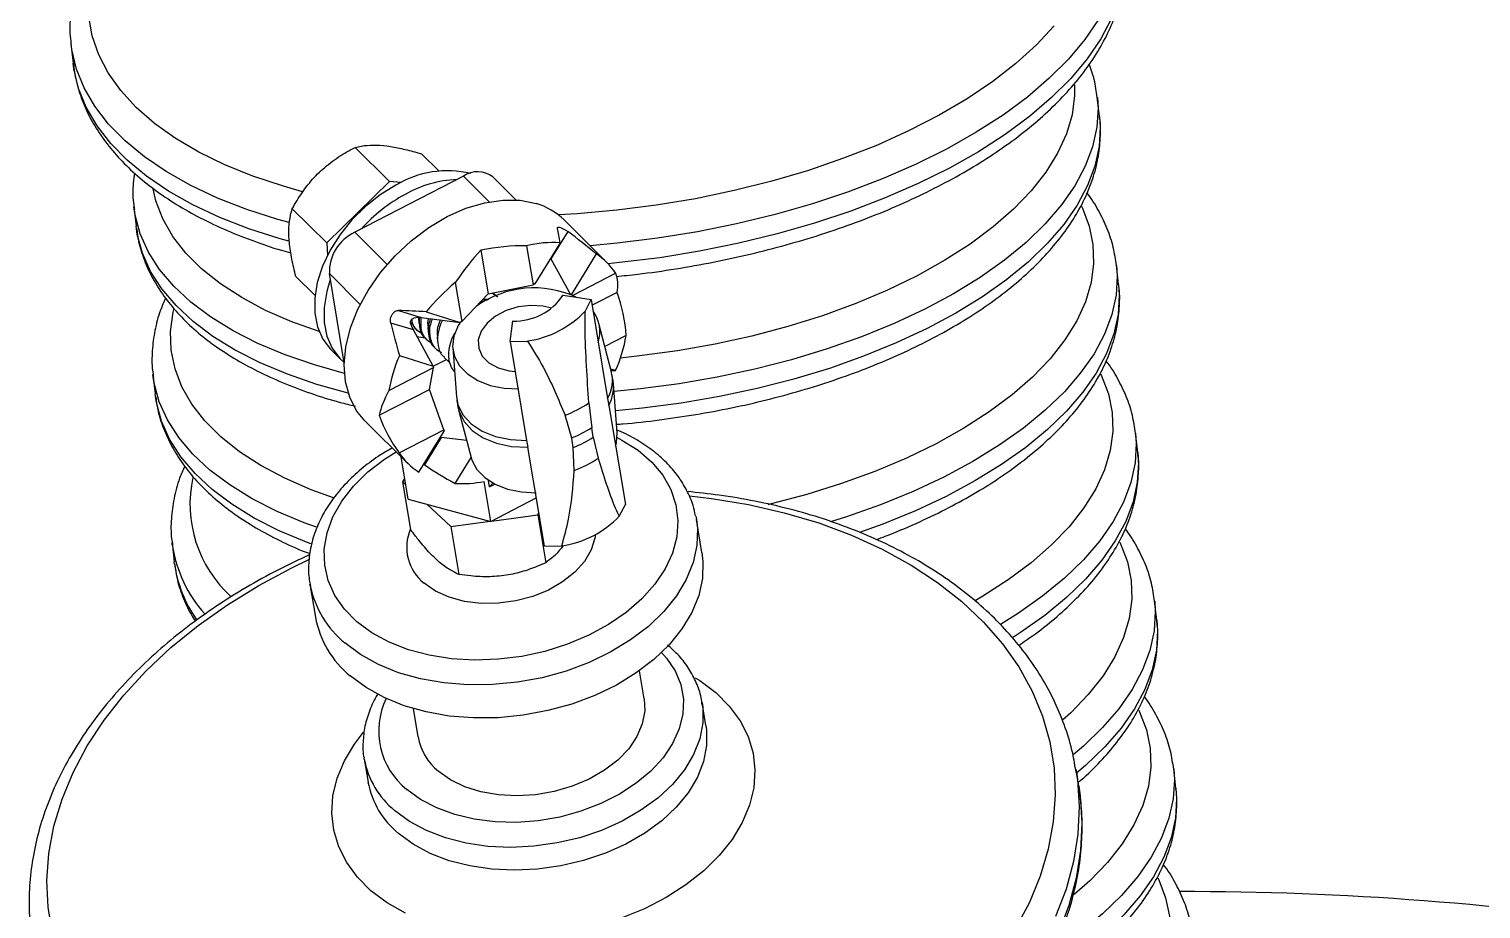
# Model space of a CAD drawing. Header units: millimetres. Extents: x 0 to 6631, y 0 to 4689.
# Drawn here: x 4432.7 to 4597, y 2298.3 to 2397.9 of the extents above; entities that cross this region are included whole.
import ezdxf

# ---------------------------------------------------------------- set-up
doc = ezdxf.new("R2010")
doc.units = ezdxf.units.MM
doc.header["$LTSCALE"] = 13
doc.layers.add('几何体', color=7, linetype='Continuous')

msp = doc.modelspace()

# ---------------------------------------------------------------- linework, layer by layer
at = {"layer": '几何体'}
for p, q in [((4437.46, 2396.18), (4437.71, 2393.99)), ((4553.85, 2387.96), (4553.6, 2390.15)), ((4473.5, 2380.6), (4469.61, 2384.47)), ((4479.07, 2381.8), (4477.11, 2383.74)), ((4481.88, 2381.22), (4469.58, 2374.86)), ((4484.8, 2378.32), (4481.88, 2381.22)), ((4487.81, 2378.52), (4485.19, 2381.12)), ((4473.5, 2380.6), (4466.4, 2373.66)), ((4474.78, 2380.48), (4473.5, 2380.6)), ((4444.58, 2377.75), (4444.83, 2375.56)), ((4444.61, 2377.48), (4444.58, 2377.75)), ((4466.4, 2373.66), (4462.51, 2377.53)), ((4498.13, 2371.42), (4493.26, 2376.26)), ((4444.86, 2375.29), (4444.83, 2375.56)), ((4469.58, 2374.86), (4473.24, 2371.22)), ((4493.68, 2374.94), (4491.77, 2371.85)), ((4466.4, 2373.66), (4466.48, 2372.23)), ((4483.84, 2372.84), (4484.67, 2367.89)), ((4489.02, 2373.34), (4489.76, 2368.93)), ((4492.8, 2373.68), (4489.94, 2369.02)), ((4496.89, 2372.41), (4494.05, 2367.8)), ((4491.77, 2371.85), (4493.98, 2367.83)), ((4556.01, 2368.96), (4555.76, 2371.16)), ((4465.08, 2367.71), (4462.91, 2369.86)), ((4468.39, 2360.1), (4466.7, 2370.19)), ((4470.2, 2366.71), (4466.7, 2370.19)), ((4480.95, 2369.17), (4481.69, 2364.76)), ((4499.11, 2370.22), (4494.26, 2367.71)), ((4481.69, 2364.76), (4484.67, 2367.89)), ((4484.67, 2367.89), (4489.76, 2368.93)), ((4485.76, 2367.54), (4485.07, 2367.98)), ((4485.61, 2367.7), (4485.14, 2367.99)), ((4485.64, 2367.72), (4485.64, 2367.73)), ((4487.65, 2368.31), (4487.62, 2368.5)), ((4489.94, 2369.02), (4489.76, 2368.93)), ((4493.15, 2367.75), (4496.32, 2367.25)), ((4499.26, 2368.06), (4496.43, 2366.6)), ((4474.52, 2366.02), (4477.08, 2365.22)), ((4477.67, 2365.86), (4481.51, 2364.67)), ((4484.74, 2367.24), (4484.05, 2367.24)), ((4495.63, 2365.92), (4496.32, 2367.25)), ((4496.32, 2367.25), (4498.19, 2356.05)), ((4476.21, 2363.81), (4473.65, 2364.6)), ((4475.89, 2364.64), (4476.22, 2364.42)), ((4477.08, 2365.22), (4481.51, 2364.67)), ((4481.69, 2364.76), (4481.51, 2364.67)), ((4487.15, 2362.52), (4487.48, 2364.83)), ((4498.6, 2359.18), (4497.2, 2364.56)), ((4478.46, 2359.72), (4476.21, 2363.81)), ((4476.55, 2363.85), (4476.71, 2363.7)), ((4476.61, 2363.08), (4477.57, 2362.94)), ((4477.61, 2362.81), (4477.76, 2362.66)), ((4487.15, 2362.52), (4489.13, 2362.56)), ((4500.29, 2363.18), (4497.88, 2361.94)), ((4466.9, 2361.57), (4467.96, 2360.52)), ((4474.62, 2360.91), (4478.46, 2359.72)), ((4478.66, 2361.76), (4478.81, 2361.61)), ((4480.66, 2361.79), (4481.08, 2356.25)), ((4487.15, 2362.52), (4489.02, 2351.31)), ((4473.43, 2356.95), (4478.49, 2359.57)), ((4478.02, 2357.09), (4478.49, 2359.57)), ((4478.46, 2359.73), (4479.94, 2360.49)), ((4478.46, 2359.72), (4478.49, 2359.57)), ((4479.71, 2360.71), (4480.27, 2360.16)), ((4499.1, 2359.22), (4498.55, 2359.39)), ((4446.74, 2358.76), (4446.99, 2356.57)), ((4446.77, 2358.49), (4446.74, 2358.76)), ((4498.81, 2358.07), (4498.68, 2358.83)), ((4499.27, 2352.16), (4498.85, 2357.71)), ((4447.02, 2356.3), (4446.99, 2356.57)), ((4472.35, 2354.16), (4478.02, 2357.09)), ((4479.67, 2352.53), (4478.02, 2357.09)), ((4498.19, 2356.05), (4498.32, 2355.28)), ((4481.12, 2355.89), (4481.25, 2355.13)), ((4481.33, 2354.77), (4482.73, 2349.39)), ((4496.06, 2355.56), (4496.39, 2352.76)), ((4498.32, 2355.28), (4500.2, 2344.08)), ((4470.71, 2353.55), (4475.58, 2348.71)), ((4494.12, 2351.59), (4493.37, 2354.17)), ((4496.57, 2351.69), (4496.39, 2352.76)), ((4474.61, 2349.92), (4479.67, 2352.53)), ((4476.83, 2347.72), (4479.69, 2352.38)), ((4479.35, 2351.66), (4477.45, 2348.56)), ((4482.24, 2351.3), (4479.35, 2351.66)), ((4479.67, 2352.53), (4479.69, 2352.38)), ((4489.02, 2351.31), (4489.15, 2350.55)), ((4494.3, 2350.51), (4494.12, 2351.59)), ((4496.57, 2351.69), (4497.11, 2349.31)), ((4558.17, 2349.97), (4557.92, 2352.16)), ((4475.61, 2344.68), (4474.81, 2349.48)), ((4480.92, 2346.46), (4482.73, 2349.4)), ((4491.03, 2339.35), (4489.15, 2350.55)), ((4494.42, 2347.92), (4494.3, 2350.51)), ((4477.45, 2348.56), (4477.37, 2348.6)), ((4475.22, 2347), (4474.99, 2346.65)), ((4474.99, 2346.65), (4475.34, 2346.33)), ((4474.99, 2346.65), (4475.89, 2341.23)), ((4484.98, 2342.16), (4484.22, 2346.69)), ((4484.82, 2346.07), (4484.69, 2346.8)), ((4485.21, 2346.48), (4484.82, 2346.07)), ((4484.82, 2346.07), (4485.41, 2346.37)), ((4475.61, 2344.68), (4484.98, 2342.16)), ((4484.98, 2342.16), (4490.11, 2344.82)), ((4477.72, 2344.11), (4480.45, 2341.58)), ((4485.05, 2342.2), (4490.29, 2342.91)), ((4490.29, 2342.91), (4490.4, 2343.08)), ((4490.29, 2342.91), (4491.2, 2337.49)), ((4499.51, 2342.75), (4500.2, 2344.08)), ((4480.45, 2341.58), (4484.9, 2342.18)), ((4480.45, 2341.58), (4481.36, 2336.16)), ((4508.17, 2342.76), (4508.24, 2342.38)), ((4508.86, 2338.64), (4508.24, 2342.38)), ((4448.9, 2339.77), (4449.14, 2337.57)), ((4448.93, 2339.5), (4448.9, 2339.77)), ((4491.03, 2339.35), (4493.01, 2339.39)), ((4449.18, 2337.31), (4449.14, 2337.57)), ((4464.51, 2335.06), (4465.13, 2331.32)), ((4464.53, 2334.91), (4464.51, 2335.06)), ((4560.33, 2330.98), (4560.08, 2333.17)), ((4502.31, 2322.07), (4501.78, 2325.26)), ((4509.31, 2319.07), (4508.88, 2321.66)), ((4508.88, 2321.66), (4508.92, 2321.41)), ((4476.2, 2320.98), (4476.73, 2317.78)), ((4470.65, 2315.26), (4470.63, 2315.38)), ((4470.65, 2315.26), (4471.08, 2312.67)), ((4551.49, 2312.26), (4551.18, 2314.12)), ((4551.18, 2314.12), (4551.23, 2313.82)), ((4562.49, 2311.99), (4562.24, 2314.18)), ((4551.49, 2312.26), (4551.54, 2311.96))]:
    msp.add_line(p, q, dxfattribs=at)
at = {"layer": '几何体', "flags": 128}
for points in [[(4556.4, 2409.7), (4556.49, 2408.1), (4556.32, 2405.82), (4555.8, 2403.53), (4554.94, 2401.23), (4553.74, 2398.94), (4552.2, 2396.68), (4550.34, 2394.45), (4548.16, 2392.28), (4545.69, 2390.16), (4542.93, 2388.12), (4539.89, 2386.17), (4536.61, 2384.32), (4533.09, 2382.57), (4529.37, 2380.95), (4525.45, 2379.45), (4521.36, 2378.09), (4517.13, 2376.88), (4512.78, 2375.82), (4508.34, 2374.92), (4503.83, 2374.18), (4499.28, 2373.62), (4496.21, 2373.33)], [(4556.65, 2407.51), (4556.74, 2405.91), (4556.57, 2403.63), (4556.05, 2401.34), (4555.19, 2399.04), (4553.99, 2396.75), (4552.45, 2394.49), (4550.59, 2392.26), (4548.41, 2390.09), (4545.94, 2387.97), (4543.18, 2385.93), (4540.14, 2383.98), (4536.86, 2382.12), (4533.34, 2380.38), (4529.61, 2378.76), (4525.7, 2377.26), (4521.61, 2375.9), (4517.38, 2374.69), (4513.03, 2373.63), (4508.59, 2372.73), (4504.08, 2371.99), (4499.53, 2371.43), (4498.25, 2371.3)], [(4463.68, 2379.45), (4461.5, 2380.06), (4458.06, 2381.2), (4454.87, 2382.49), (4451.93, 2383.93), (4449.27, 2385.49), (4446.9, 2387.18), (4444.84, 2388.98), (4443.09, 2390.89), (4441.68, 2392.88), (4440.61, 2394.95), (4439.88, 2397.09), (4439.5, 2399.28)], [(4548.73, 2398.23), (4546.72, 2396.06), (4544.39, 2393.95), (4541.78, 2391.92), (4538.88, 2389.97), (4535.72, 2388.11), (4532.32, 2386.36), (4528.71, 2384.73), (4524.89, 2383.23), (4520.9, 2381.86), (4516.76, 2380.64), (4512.5, 2379.57), (4508.14, 2378.66), (4503.7, 2377.92), (4499.23, 2377.35), (4494.74, 2376.95), (4492.62, 2376.82)], [(4462.16, 2375.96), (4460.88, 2376.32), (4457.35, 2377.45), (4454.06, 2378.74), (4451.02, 2380.16), (4448.25, 2381.73), (4445.77, 2383.41), (4443.58, 2385.21), (4441.71, 2387.11), (4440.17, 2389.11), (4438.95, 2391.19), (4438.08, 2393.33), (4437.55, 2395.54), (4437.47, 2396.14)], [(4462.13, 2373.84), (4461.13, 2374.13), (4457.6, 2375.26), (4454.31, 2376.55), (4451.27, 2377.97), (4448.5, 2379.53), (4446.02, 2381.22), (4443.83, 2383.02), (4441.96, 2384.92), (4440.41, 2386.92), (4439.2, 2389), (4438.33, 2391.14), (4437.8, 2393.35), (4437.71, 2393.99)], [(4551.03, 2391.55), (4551.02, 2390.32), (4550.74, 2388.16), (4550.1, 2385.99), (4549.11, 2383.82), (4547.77, 2381.67), (4546.1, 2379.55), (4544.11, 2377.48), (4541.81, 2375.47), (4539.21, 2373.53), (4536.34, 2371.69), (4533.21, 2369.94), (4529.85, 2368.31), (4526.27, 2366.8), (4522.51, 2365.43), (4518.58, 2364.2), (4514.52, 2363.12), (4510.35, 2362.2), (4506.11, 2361.45), (4501.81, 2360.87), (4499.65, 2360.64)], [(4553.61, 2390.11), (4553.68, 2388.94), (4553.56, 2386.75), (4553.07, 2384.54), (4552.24, 2382.33), (4551.07, 2380.12), (4549.55, 2377.95), (4547.71, 2375.81), (4545.55, 2373.72), (4543.1, 2371.7), (4540.35, 2369.76), (4537.34, 2367.91), (4534.08, 2366.17), (4530.6, 2364.54), (4526.91, 2363.03), (4523.04, 2361.67), (4519.01, 2360.44), (4514.86, 2359.37), (4510.6, 2358.46), (4506.27, 2357.71), (4501.89, 2357.14), (4498.92, 2356.85)], [(4553.85, 2387.96), (4553.93, 2386.75), (4553.81, 2384.56), (4553.32, 2382.35), (4552.49, 2380.14), (4551.31, 2377.93), (4549.8, 2375.75), (4547.96, 2373.62), (4545.8, 2371.53), (4543.35, 2369.51), (4540.6, 2367.57), (4537.59, 2365.72), (4534.33, 2363.97), (4530.85, 2362.35), (4527.16, 2360.84), (4523.29, 2359.47), (4519.26, 2358.25), (4515.11, 2357.18), (4510.85, 2356.27), (4506.52, 2355.52), (4502.14, 2354.95), (4499.08, 2354.65)], [(4465.55, 2363.64), (4462.47, 2364.73), (4459.49, 2366.03), (4456.79, 2367.47), (4454.37, 2369.03), (4452.25, 2370.72), (4450.45, 2372.51), (4448.98, 2374.4), (4447.86, 2376.37), (4447.08, 2378.41), (4446.75, 2379.79)], [(4474.21, 2380.19), (4472.45, 2379.09), (4470.78, 2377.77), (4469.25, 2376.26), (4467.91, 2374.6), (4466.8, 2372.84), (4465.93, 2371.02), (4465.34, 2369.19), (4465.05, 2367.41), (4465.05, 2365.72), (4465.36, 2364.17), (4465.96, 2362.79), (4466.83, 2361.64), (4466.9, 2361.57)], [(4468.42, 2358.9), (4465.03, 2359.85), (4461.7, 2360.99), (4458.62, 2362.28), (4455.81, 2363.72), (4453.27, 2365.28), (4451.03, 2366.96), (4449.1, 2368.76), (4447.49, 2370.65), (4446.22, 2372.63), (4445.3, 2374.68), (4444.72, 2376.8), (4444.61, 2377.48)], [(4471.08, 2368.28), (4472.49, 2370.31), (4474.13, 2372.2), (4475.96, 2373.91), (4477.94, 2375.4), (4480.02, 2376.64), (4482.15, 2377.58), (4484.28, 2378.21), (4486.35, 2378.51), (4488.31, 2378.48), (4490.12, 2378.12)], [(4551.81, 2377.8), (4551.91, 2377.6), (4552.69, 2375.56), (4553.11, 2373.47), (4553.18, 2371.33), (4552.9, 2369.17), (4552.26, 2367), (4551.27, 2364.83), (4549.93, 2362.68), (4548.26, 2360.56), (4546.27, 2358.48), (4543.97, 2356.47), (4541.37, 2354.54), (4538.5, 2352.69), (4535.37, 2350.95), (4532.01, 2349.32), (4528.43, 2347.81), (4524.67, 2346.43), (4520.74, 2345.2), (4516.68, 2344.13), (4516.32, 2344.04)], [(4468.84, 2356.67), (4468.82, 2356.67), (4465.28, 2357.66), (4461.95, 2358.8), (4458.87, 2360.09), (4456.05, 2361.53), (4453.52, 2363.09), (4451.28, 2364.77), (4449.35, 2366.57), (4447.74, 2368.46), (4446.47, 2370.44), (4445.55, 2372.49), (4444.97, 2374.6), (4444.86, 2375.29)], [(4555.77, 2371.12), (4555.84, 2369.95), (4555.72, 2367.76), (4555.23, 2365.55), (4554.4, 2363.34), (4553.23, 2361.13), (4551.71, 2358.95), (4549.87, 2356.81), (4547.71, 2354.73), (4545.26, 2352.71), (4542.51, 2350.77), (4539.5, 2348.92), (4536.24, 2347.17), (4532.76, 2345.54), (4529.07, 2344.04), (4525.2, 2342.67), (4523.39, 2342.1)], [(4466.81, 2369.52), (4466.4, 2368.15), (4466.1, 2366.36), (4466.11, 2364.67), (4466.41, 2363.12), (4467.01, 2361.75), (4467.88, 2360.59), (4468.39, 2360.13)], [(4470.71, 2353.55), (4469.79, 2354.67), (4469, 2356.2), (4468.53, 2357.95), (4468.39, 2359.87), (4468.58, 2361.92), (4469.1, 2364.04), (4469.94, 2366.18), (4471.08, 2368.28)], [(4556.01, 2368.96), (4556.09, 2367.76), (4555.96, 2365.57), (4555.48, 2363.36), (4554.65, 2361.14), (4553.47, 2358.94), (4551.96, 2356.76), (4550.12, 2354.62), (4547.96, 2352.54), (4545.51, 2350.52), (4542.76, 2348.58), (4539.75, 2346.73), (4536.49, 2344.98), (4533.01, 2343.35), (4529.32, 2341.85), (4526.7, 2340.9)], [(4467.18, 2344.82), (4464.63, 2345.74), (4461.65, 2347.04), (4458.95, 2348.47), (4456.53, 2350.04), (4454.41, 2351.73), (4452.61, 2353.52), (4451.14, 2355.41), (4450.02, 2357.38), (4449.24, 2359.42), (4448.81, 2361.51), (4448.74, 2363.65), (4449.02, 2365.81), (4449.1, 2366.14)], [(4491.84, 2366.26), (4490.88, 2366.49), (4489.5, 2366.58), (4488.08, 2366.42), (4486.72, 2366.01), (4485.51, 2365.39), (4484.54, 2364.59), (4483.87, 2363.68), (4483.55, 2362.71), (4483.6, 2361.75), (4484.01, 2360.86), (4484.76, 2360.11), (4485.8, 2359.54), (4487.06, 2359.2), (4487.72, 2359.12)], [(4481.45, 2364.58), (4481.28, 2364.3), (4480.79, 2363.13), (4480.65, 2361.95), (4480.87, 2360.81), (4481.43, 2359.76), (4482.32, 2358.84), (4483.49, 2358.09), (4484.89, 2357.54), (4486.47, 2357.22), (4488.15, 2357.14)], [(4480.88, 2359.1), (4480.53, 2359.56), (4480.21, 2360.45)], [(4465.24, 2341.5), (4463.86, 2342), (4460.78, 2343.29), (4457.96, 2344.72), (4455.43, 2346.29), (4453.19, 2347.97), (4451.26, 2349.77), (4449.65, 2351.66), (4448.38, 2353.64), (4447.46, 2355.69), (4446.88, 2357.8), (4446.77, 2358.49)], [(4553.97, 2358.81), (4554.07, 2358.61), (4554.85, 2356.57), (4555.27, 2354.48), (4555.34, 2352.34), (4555.06, 2350.18), (4554.42, 2348), (4553.43, 2345.83), (4552.09, 2343.68), (4550.42, 2341.56), (4548.43, 2339.49), (4546.13, 2337.48), (4543.53, 2335.55), (4540.66, 2333.7), (4539.78, 2333.19)], [(4464.61, 2339.62), (4464.11, 2339.81), (4461.03, 2341.1), (4458.21, 2342.53), (4455.68, 2344.1), (4453.44, 2345.78), (4451.51, 2347.58), (4449.9, 2349.47), (4448.63, 2351.45), (4447.71, 2353.5), (4447.13, 2355.61), (4447.02, 2356.3)], [(4481.08, 2356.25), (4481.25, 2355.37), (4481.81, 2354.21), (4482.74, 2353.2), (4483.98, 2352.37), (4485.49, 2351.76), (4487.2, 2351.41), (4489.02, 2351.31)], [(4481.25, 2355.13), (4481.38, 2354.6), (4481.94, 2353.44), (4482.87, 2352.43), (4484.11, 2351.6), (4485.62, 2351), (4487.33, 2350.64), (4489.15, 2350.55)], [(4499.28, 2351.63), (4499.8, 2351.36), (4501.63, 2350.2), (4503.18, 2348.86), (4504.43, 2347.37), (4505.35, 2345.75), (4505.92, 2344.03), (4506.15, 2342.24), (4506.01, 2340.41), (4505.53, 2338.58), (4504.69, 2336.78), (4503.53, 2335.04), (4502.05, 2333.39), (4500.29, 2331.86), (4498.28, 2330.48), (4496.05, 2329.28), (4493.64, 2328.26), (4491.1, 2327.46), (4488.47, 2326.89), (4485.8, 2326.56), (4483.13, 2326.46), (4480.52, 2326.62), (4478.01, 2327.01), (4475.64, 2327.64), (4473.46, 2328.49), (4471.51, 2329.55), (4469.81, 2330.81), (4469.81, 2330.81)], [(4499.09, 2350.65), (4499.2, 2351.05), (4499.27, 2352.16)], [(4557.93, 2352.13), (4558, 2350.96), (4557.88, 2348.77), (4557.39, 2346.56), (4556.56, 2344.34), (4555.38, 2342.14), (4553.87, 2339.96), (4552.03, 2337.82), (4549.87, 2335.74), (4547.42, 2333.72), (4544.67, 2331.78), (4542.63, 2330.49)], [(4469.81, 2330.81), (4468.41, 2332.22), (4467.33, 2333.78), (4466.58, 2335.46), (4466.18, 2337.22), (4466.13, 2339.03), (4466.44, 2340.86), (4467.1, 2342.68), (4468.11, 2344.46), (4469.43, 2346.16), (4471.05, 2347.75), (4472.94, 2349.21), (4474.25, 2350.04)], [(4482.73, 2349.39), (4482.83, 2349.08), (4483.39, 2348.03), (4484.28, 2347.11), (4485.45, 2346.36), (4486.85, 2345.81), (4488.43, 2345.49), (4490.12, 2345.4)], [(4558.17, 2349.97), (4558.25, 2348.77), (4558.12, 2346.58), (4557.64, 2344.37), (4556.81, 2342.15), (4555.63, 2339.95), (4554.12, 2337.77), (4552.28, 2335.63), (4550.12, 2333.54), (4547.67, 2331.52), (4544.92, 2329.58), (4544.01, 2329)], [(4507.45, 2345.06), (4509.95, 2344.76), (4514.13, 2344.06), (4518.18, 2343.13), (4522.07, 2341.98), (4525.77, 2340.6), (4529.26, 2339.01), (4532.52, 2337.22), (4535.53, 2335.25), (4538.27, 2333.09), (4540.72, 2330.77), (4542.87, 2328.3), (4544.7, 2325.69), (4546.21, 2322.96), (4547.39, 2320.14), (4548.22, 2317.22), (4548.7, 2314.24), (4548.83, 2311.22), (4548.61, 2308.16), (4548.04, 2305.09), (4547.13, 2302.03), (4545.87, 2298.99), (4544.28, 2296.01)], [(4508.24, 2342.38), (4508.36, 2341.35), (4508.29, 2339.43), (4507.87, 2337.5), (4507.09, 2335.58), (4505.98, 2333.72), (4504.54, 2331.95), (4502.8, 2330.28), (4500.79, 2328.75), (4498.55, 2327.39), (4496.11, 2326.21), (4493.5, 2325.23), (4490.78, 2324.48), (4487.99, 2323.97), (4485.17, 2323.69), (4482.37, 2323.66), (4479.64, 2323.88), (4477.01, 2324.34), (4474.54, 2325.04), (4472.27, 2325.96), (4470.23, 2327.09), (4468.45, 2328.42)], [(4496.8, 2340.67), (4496.74, 2340.28), (4496.32, 2338.93), (4495.56, 2337.62), (4494.47, 2336.41), (4493.1, 2335.32), (4491.5, 2334.39), (4489.71, 2333.67), (4487.79, 2333.16), (4485.83, 2332.9), (4483.87, 2332.88), (4481.99, 2333.11), (4480.24, 2333.58), (4478.7, 2334.28), (4477.42, 2335.17)], [(4556.13, 2339.82), (4556.23, 2339.62), (4557.01, 2337.58), (4557.43, 2335.48), (4557.5, 2333.35), (4557.22, 2331.19), (4556.58, 2329.01), (4555.58, 2326.84), (4554.25, 2324.69), (4552.58, 2322.57), (4550.59, 2320.5), (4549.67, 2319.66)], [(4508.86, 2338.64), (4508.98, 2337.61), (4508.92, 2335.69), (4508.5, 2333.76), (4507.72, 2331.85), (4506.6, 2329.99), (4505.16, 2328.21), (4503.43, 2326.54), (4501.42, 2325.01), (4499.18, 2323.65), (4496.73, 2322.47), (4494.13, 2321.5), (4491.41, 2320.75), (4488.62, 2320.23), (4485.8, 2319.95), (4483, 2319.92), (4480.26, 2320.14), (4477.64, 2320.6), (4475.17, 2321.3), (4472.89, 2322.22), (4470.85, 2323.36), (4469.07, 2324.68)], [(4445.31, 2279.67), (4442.86, 2281.99), (4440.71, 2284.46), (4438.87, 2287.07), (4437.36, 2289.8), (4436.19, 2292.63), (4435.36, 2295.54), (4434.88, 2298.52), (4434.74, 2301.55), (4434.96, 2304.6), (4435.53, 2307.67), (4436.45, 2310.73), (4437.71, 2313.77), (4439.3, 2316.76), (4441.21, 2319.68), (4443.44, 2322.52), (4445.97, 2325.27), (4448.77, 2327.89), (4451.85, 2330.39), (4455.17, 2332.73), (4458.71, 2334.92), (4462.46, 2336.92), (4464.36, 2337.84)], [(4560.09, 2333.14), (4560.16, 2331.97), (4560.04, 2329.77), (4559.55, 2327.56), (4558.72, 2325.35), (4557.54, 2323.15), (4556.03, 2320.97), (4554.19, 2318.83), (4552.03, 2316.74), (4550.85, 2315.74)], [(4560.33, 2330.98), (4560.41, 2329.77), (4560.28, 2327.58), (4559.8, 2325.37), (4558.97, 2323.16), (4557.79, 2320.96), (4556.28, 2318.78), (4554.44, 2316.64), (4552.28, 2314.55), (4551.25, 2313.67)], [(4504.3, 2327.33), (4504.86, 2326.69), (4505.83, 2325.25), (4506.46, 2323.69), (4506.76, 2322.06), (4506.7, 2320.38), (4506.29, 2318.69), (4505.54, 2317.03), (4504.46, 2315.43), (4503.08, 2313.92), (4501.42, 2312.53), (4499.53, 2311.29), (4497.42, 2310.23), (4495.16, 2309.37), (4492.78, 2308.72), (4490.34, 2308.3), (4487.87, 2308.11), (4485.45, 2308.17), (4483.1, 2308.46), (4480.89, 2308.99), (4478.85, 2309.74), (4477.03, 2310.7), (4475.46, 2311.85)], [(4508.09, 2324.48), (4508.61, 2324.15), (4510.42, 2322.79), (4511.95, 2321.26), (4513.18, 2319.6), (4514.08, 2317.81), (4514.64, 2315.94), (4514.86, 2314), (4514.72, 2312.03), (4514.24, 2310.05), (4513.42, 2308.09), (4512.27, 2306.19), (4510.81, 2304.36), (4509.06, 2302.64), (4507.05, 2301.04), (4504.8, 2299.6), (4502.35, 2298.34), (4499.73, 2297.27)], [(4502.31, 2322.07), (4502.38, 2320.73), (4502.11, 2319.27), (4501.5, 2317.83), (4500.57, 2316.45), (4499.33, 2315.16), (4497.82, 2314.01), (4496.09, 2313.01), (4494.18, 2312.21), (4492.14, 2311.61), (4490.03, 2311.24), (4487.91, 2311.11), (4485.83, 2311.22), (4483.85, 2311.56), (4482.03, 2312.14), (4480.41, 2312.92), (4479.03, 2313.9)], [(4508.92, 2321.41), (4508.95, 2321.16), (4508.96, 2319.38), (4508.61, 2317.58), (4507.91, 2315.8), (4506.88, 2314.06), (4505.52, 2312.41), (4503.87, 2310.87), (4501.96, 2309.48), (4499.82, 2308.25), (4497.5, 2307.21), (4495.03, 2306.38), (4492.46, 2305.78), (4489.84, 2305.41), (4487.22, 2305.28), (4484.65, 2305.4), (4482.17, 2305.77), (4479.83, 2306.37), (4477.68, 2307.19), (4475.76, 2308.23), (4474.09, 2309.46)], [(4558.29, 2320.82), (4558.39, 2320.63), (4559.17, 2318.59), (4559.59, 2316.49), (4559.66, 2314.36), (4559.38, 2312.19), (4558.74, 2310.02), (4557.74, 2307.85), (4556.41, 2305.7), (4554.74, 2303.58), (4552.75, 2301.51), (4550.98, 2299.94)], [(4471.41, 2300.37), (4469.88, 2301.9), (4468.66, 2303.56), (4467.76, 2305.35), (4467.2, 2307.22), (4466.98, 2309.16), (4467.11, 2311.13), (4467.59, 2313.11), (4468.41, 2315.07), (4469.56, 2316.97), (4470.58, 2318.3)], [(4509.32, 2319.07), (4509.38, 2318.57), (4509.39, 2316.79), (4509.05, 2314.99), (4508.35, 2313.21), (4507.31, 2311.47), (4505.96, 2309.82), (4504.31, 2308.28), (4502.4, 2306.89), (4500.26, 2305.66), (4497.93, 2304.62), (4495.46, 2303.79), (4492.89, 2303.19), (4490.27, 2302.82), (4487.65, 2302.69), (4485.08, 2302.81), (4482.6, 2303.18), (4480.27, 2303.78), (4478.12, 2304.6), (4476.19, 2305.64), (4474.53, 2306.87)], [(4551.23, 2313.82), (4551.35, 2312.96), (4551.55, 2309.89), (4551.4, 2306.79), (4550.9, 2303.67), (4550.06, 2300.56), (4548.88, 2297.46)], [(4562.25, 2314.15), (4562.32, 2312.97), (4562.19, 2310.78), (4561.71, 2308.57), (4560.88, 2306.36), (4559.7, 2304.16), (4558.19, 2301.98), (4556.35, 2299.84), (4554.19, 2297.75), (4551.74, 2295.73), (4549.51, 2294.14)], [(4551.54, 2311.96), (4551.66, 2311.1), (4551.86, 2308.03), (4551.71, 2304.93), (4551.21, 2301.81), (4550.37, 2298.7), (4549.19, 2295.61)], [(4562.49, 2311.99), (4562.57, 2310.78), (4562.44, 2308.59), (4561.96, 2306.38), (4561.13, 2304.17), (4559.95, 2301.96), (4558.44, 2299.79), (4556.6, 2297.65), (4554.44, 2295.56), (4551.98, 2293.54), (4549.69, 2291.9)], [(4560.45, 2301.83), (4560.55, 2301.63), (4561.33, 2299.59), (4561.75, 2297.5), (4561.82, 2295.36), (4561.54, 2293.2), (4560.9, 2291.03), (4559.9, 2288.86), (4558.57, 2286.71), (4556.9, 2284.59), (4554.91, 2282.52), (4552.6, 2280.51), (4551.85, 2279.91)], [(4475.3, 2297.83), (4473.23, 2299.01), (4471.41, 2300.37), (4471.41, 2300.37)]]:
    msp.add_lwpolyline(points, dxfattribs=at)
at = {"layer": '几何体'}
for centre, radius, start, end in [((4480.08, 2370.49), 11.33, 76.6401, 121.1437), ((4481.64, 2367.98), 12.85, 92.3271, 119.7147), ((4483.47, 2378.88), 2.83, 52.5028, 124.2044), ((4484.23, 2362.71), 18.72, 118.6127, 137.9045), ((4487.97, 2370.89), 7.54, 45.4005, 73.4537), ((4471.67, 2370.35), 4.97, 114.9251, 181.8711), ((4492.03, 2360.84), 12.86, 86.5775, 103.5217), ((4493.03, 2366.28), 7.24, 32.9307, 57.8217), ((4496.13, 2350.85), 23.79, 129.6584, 140.8905), ((4489.87, 2357.26), 11.31, 65.0265, 125.3651), ((4487.68, 2371.4), 6.58, 268.3141, 326.3144), ((4487.49, 2373.72), 11.27, 278.3817, 316.2469), ((4493.41, 2363.59), 3.91, 342.1504, 36.8623), ((4484.87, 2360.96), 4.69, 148.5129, 186.2825), ((4483.9, 2365.96), 16.62, 336.0931, 350.366), ((4489.82, 2354.17), 16.62, 156.0931, 170.366), ((4494.41, 2358.14), 4.32, 331.0131, 13.9558), ((4494.5, 2357.39), 4.36, 331.1338, 8.958), ((4488.87, 2366.18), 12.83, 290.5311, 304.0974), ((4489.3, 2363.71), 13.04, 291.6887, 302.9398), ((4489.48, 2362.63), 13.04, 291.6887, 302.9398), ((4480.69, 2353.85), 7.24, 212.9307, 237.8217), ((4489.92, 2359.93), 12.83, 290.5311, 304.0974), ((4464.99, 2344.11), 14.06, 167.5555, 228.117), ((4481.7, 2359.02), 12.59, 266.4638, 281.5555), ((4480.65, 2339.24), 5.2, 156.5245, 231.5699), ((4491.37, 2350.54), 11.27, 278.3817, 316.2469), ((4463.88, 2341.75), 15.12, 188.5445, 221.7398), ((4463.48, 2339.35), 14.44, 188.1087, 215.1886), ((4475.6, 2337.15), 11.29, 191.4356, 230.6998), ((4476.2, 2333.4), 11.27, 190.6422, 230.721), ((4480.69, 2318.43), 8.41, 154.0026, 231.5056), ((4483.11, 2318.94), 6.48, 190.305, 231.0582), ((4480.29, 2317.06), 9.81, 190.5614, 230.8018), ((4480.72, 2314.47), 9.81, 190.4252, 230.8055), ((4562.95, 1936.56), 363.73, 81.2813, 90.0047)]:
    msp.add_arc(centre, radius, start, end, dxfattribs=at)
for centre, major_axis, ratio, start_param, end_param in [((4484.23, 2362.68), (5.33, 16.78), 0.411, 5.549613, 5.684611), ((4484.23, 2362.68), (24.62, -17.82), 0.509296, 1.420442, 1.555439), ((4485.81, 2361.11), (6.89, 15.34), 0.485139, 0.941511, 1.246204), ((4485.81, 2361.11), (16.86, 4), 0.685606, 1.22016, 1.524853), ((4485.81, 2361.11), (13.04, 9.55), 0.383396, 5.895036, 6.199729), ((4485.81, 2361.11), (2.42, 16.6), 0.863089, 4.961127, 5.265819), ((4484.23, 2362.68), (24.71, -2.18), 0.108762, 1.848959, 1.983956), ((4484.23, 2362.68), (-8.21, 27.22), 0.34159, 1.397905, 1.532903), ((4476.33, 2364.43), (-0.43, 1.15), 0.299479, 1.352965, 2.021975), ((4476.33, 2364.43), (1.28, 0.48), 0.50749, 0.768748, 1.437758), ((4484.23, 2362.68), (24.71, -2.18), 0.108762, 5.342577, 5.367784), ((4485.81, 2361.11), (13.04, 9.55), 0.383396, 2.448751, 2.753443), ((4485.81, 2361.11), (2.42, 16.6), 0.863089, 2.124227, 2.428919), ((4484.23, 2362.68), (24.62, -17.82), 0.509296, 4.80427, 4.939267)]:
    msp.add_ellipse(centre, major_axis=major_axis, ratio=ratio, start_param=start_param, end_param=end_param, dxfattribs=at)
for points, knots in [([(4476.68, 2430.5), (4476.31, 2430.4), (4474.57, 2429.96), (4471.57, 2429.03), (4467.72, 2427.7), (4464.02, 2426.24), (4460.49, 2424.65), (4457.15, 2422.95), (4454.01, 2421.13), (4451.09, 2419.21), (4448.4, 2417.2), (4445.97, 2415.09), (4443.81, 2412.9), (4441.94, 2410.64), (4440.37, 2408.32), (4439.11, 2405.96), (4438.18, 2403.57), (4437.58, 2401.19), (4437.33, 2398.82), (4437.31, 2397.13), (4437.47, 2396.25), (4437.49, 2396.14)], [0, 0, 0, 0, 0.015672, 0.073253, 0.130892, 0.188601, 0.246394, 0.304286, 0.362289, 0.42041, 0.478648, 0.536986, 0.595374, 0.653686, 0.711755, 0.769358, 0.826253, 0.882262, 0.937352, 0.99168, 1, 1, 1, 1]), ([(4499.14, 2369.87), (4499.96, 2369.95), (4502.22, 2370.17), (4505.9, 2370.71), (4510.14, 2371.46), (4514.32, 2372.37), (4518.41, 2373.42), (4522.4, 2374.61), (4526.25, 2375.94), (4529.96, 2377.4), (4533.49, 2378.98), (4536.84, 2380.68), (4539.99, 2382.49), (4542.92, 2384.4), (4545.61, 2386.42), (4548.05, 2388.52), (4550.22, 2390.71), (4552.11, 2392.96), (4553.69, 2395.28), (4554.96, 2397.64), (4555.9, 2400.03), (4556.52, 2402.42), (4556.77, 2404.78), (4556.8, 2406.53), (4556.64, 2407.46), (4556.61, 2407.63)], [0, 0, 0, 0, 0.02622, 0.072165, 0.118116, 0.164082, 0.210072, 0.256097, 0.302167, 0.348293, 0.394487, 0.440759, 0.487118, 0.533572, 0.58012, 0.626749, 0.673421, 0.720036, 0.766462, 0.812523, 0.858025, 0.902822, 0.946882, 0.990326, 1, 1, 1, 1]), ([(4437.74, 2393.95), (4437.82, 2393.3), (4438.02, 2391.9), (4438.69, 2389.8), (4439.67, 2387.65), (4440.96, 2385.58), (4442.55, 2383.59), (4444.43, 2381.68), (4446.6, 2379.89), (4449.04, 2378.2), (4451.75, 2376.64), (4454.7, 2375.21), (4457.89, 2373.94), (4460.45, 2373.04), (4462, 2372.63), (4462.35, 2372.53)], [0, 0, 0, 0, 0.0666338, 0.1453061, 0.2243262, 0.3042059, 0.3852609, 0.4675642, 0.5509698, 0.6351971, 0.7199359, 0.8049219, 0.8899523, 0.9749042, 1, 1, 1, 1]), ([(4553.6, 2390.11), (4553.5, 2390.79), (4553.33, 2392.07), (4552.89, 2393.31), (4552.68, 2393.89)], [0, 0, 0, 0, 0.528166, 1, 1, 1, 1]), ([(4499.2, 2353.14), (4499.44, 2353.16), (4501.06, 2353.27), (4504.06, 2353.63), (4508.16, 2354.22), (4512.21, 2354.98), (4516.19, 2355.88), (4520.08, 2356.94), (4523.85, 2358.13), (4527.48, 2359.45), (4530.96, 2360.91), (4534.26, 2362.48), (4537.36, 2364.17), (4540.26, 2365.97), (4542.92, 2367.87), (4545.34, 2369.87), (4547.49, 2371.95), (4549.37, 2374.12), (4550.94, 2376.34), (4552.2, 2378.61), (4553.13, 2380.91), (4553.73, 2383.22), (4553.97, 2385.5), (4554, 2387.07), (4553.86, 2387.86), (4553.85, 2387.92)], [0, 0, 0, 0, 0.008319, 0.055427, 0.102537, 0.149656, 0.196794, 0.243965, 0.29118, 0.338453, 0.385797, 0.433226, 0.480753, 0.528389, 0.576137, 0.623986, 0.671906, 0.719792, 0.767492, 0.814799, 0.861482, 0.907359, 0.952394, 0.996729, 1, 1, 1, 1]), ([(4462.51, 2377.53), (4462.86, 2378.14), (4463.57, 2379.37), (4464.94, 2381.09), (4466.59, 2382.61), (4468.19, 2383.7), (4469.22, 2384.26), (4469.61, 2384.47)], [0, 0, 0, 0, 0.213245, 0.431498, 0.645486, 0.868042, 1, 1, 1, 1]), ([(4469.61, 2384.47), (4469.85, 2384.52), (4470.46, 2384.66), (4471.63, 2384.76), (4473.15, 2384.67), (4474.84, 2384.35), (4476.18, 2384.01), (4476.94, 2383.79), (4477.11, 2383.74)], [0, 0, 0, 0, 0.1368432, 0.3462294, 0.5551771, 0.7497127, 0.944655, 1, 1, 1, 1]), ([(4444.65, 2381.56), (4444.6, 2381.19), (4444.43, 2380.07), (4444.44, 2378.69), (4444.61, 2377.7), (4444.65, 2377.44)], [0, 0, 0, 0, 0.268618, 0.812793, 1, 1, 1, 1]), ([(4555.76, 2371.12), (4555.66, 2371.79), (4555.46, 2373.2), (4554.77, 2375.28), (4553.76, 2377.33), (4552.96, 2378.67), (4552.44, 2379.31), (4552.43, 2379.32)], [0, 0, 0, 0, 0.233684, 0.485744, 0.739152, 0.995744, 1, 1, 1, 1]), ([(4462.91, 2369.86), (4462.75, 2370.52), (4462.42, 2371.85), (4462.14, 2373.73), (4462.09, 2375.42), (4462.26, 2376.65), (4462.44, 2377.29), (4462.51, 2377.53)], [0, 0, 0, 0, 0.213245, 0.431498, 0.645486, 0.868042, 1, 1, 1, 1]), ([(4444.9, 2375.25), (4444.96, 2374.77), (4445.12, 2373.56), (4445.73, 2371.68), (4446.68, 2369.61), (4447.94, 2367.62), (4449.49, 2365.72), (4451.33, 2363.9), (4453.46, 2362.19), (4455.87, 2360.6), (4458.54, 2359.14), (4461.44, 2357.81), (4464.57, 2356.63), (4467.3, 2355.76), (4469.04, 2355.34), (4469.62, 2355.2)], [0, 0, 0, 0, 0.051198, 0.129474, 0.208092, 0.287645, 0.368499, 0.450739, 0.534194, 0.618534, 0.703402, 0.788502, 0.873605, 0.9586, 1, 1, 1, 1]), ([(4492.51, 2375.31), (4492.51, 2375.34), (4492.51, 2375.42), (4492.63, 2375.45), (4492.83, 2375.41), (4493.08, 2375.31), (4493.38, 2375.15), (4493.58, 2375.02), (4493.68, 2374.94)], [0, 0, 0, 0, 0.163826, 0.327654, 0.491393, 0.654851, 0.818278, 1, 1, 1, 1]), ([(4528.57, 2340.1), (4528.92, 2340.23), (4530.48, 2340.79), (4533.11, 2341.92), (4536.42, 2343.49), (4539.52, 2345.18), (4542.42, 2346.98), (4545.08, 2348.88), (4547.5, 2350.88), (4549.65, 2352.96), (4551.53, 2355.12), (4553.1, 2357.35), (4554.36, 2359.62), (4555.29, 2361.92), (4555.89, 2364.23), (4556.13, 2366.51), (4556.16, 2368.08), (4556.02, 2368.87), (4556.01, 2368.92)], [0, 0, 0, 0, 0.0201087, 0.0902353, 0.160488, 0.2308859, 0.3014442, 0.3721684, 0.4430443, 0.5140229, 0.584952, 0.6556063, 0.7256785, 0.794825, 0.8627798, 0.9294852, 0.9951548, 1, 1, 1, 1]), ([(4448.17, 2367.41), (4447.97, 2366.95), (4447.43, 2365.75), (4446.92, 2363.76), (4446.62, 2361.47), (4446.6, 2359.7), (4446.77, 2358.71), (4446.81, 2358.45)], [0, 0, 0, 0, 0.155498, 0.413, 0.665752, 0.914445, 1, 1, 1, 1]), ([(4473.65, 2364.6), (4473.64, 2364.71), (4473.6, 2364.91), (4473.66, 2365.25), (4473.8, 2365.56), (4474, 2365.81), (4474.25, 2365.99), (4474.43, 2366.01), (4474.52, 2366.02)], [0, 0, 0, 0, 0.163826, 0.327654, 0.491393, 0.654851, 0.818278, 1, 1, 1, 1]), ([(4484.61, 2367.18), (4484.58, 2367.18), (4484.3, 2367.18), (4483.96, 2367), (4483.65, 2366.82)], [0, 0, 0, 0, 0.071751, 1, 1, 1, 1]), ([(4496.06, 2355.56), (4495.97, 2356.95), (4495.79, 2359.74), (4495.63, 2363.18), (4495.63, 2365.31), (4495.63, 2365.92)], [0, 0, 0, 0, 0.415167, 0.831259, 1, 1, 1, 1]), ([(4475.9, 2364.55), (4475.89, 2364.6), (4475.87, 2364.7), (4475.91, 2364.86), (4476, 2364.99), (4476.12, 2365.08), (4476.21, 2365.12), (4476.26, 2365.13)], [0, 0, 0, 0, 0.213614, 0.427878, 0.626448, 0.816251, 1, 1, 1, 1]), ([(4476, 2364.88), (4476.09, 2364.54), (4476.2, 2364.12), (4476.53, 2363.92), (4476.58, 2363.89)], [0, 0, 0, 0, 0.838813, 1, 1, 1, 1]), ([(4476.01, 2365.08), (4476.01, 2365.07), (4476, 2364.55), (4476.41, 2363.87), (4477.03, 2363.51), (4477.27, 2363.37)], [0, 0, 0, 0, 0.018761, 0.616002, 1, 1, 1, 1]), ([(4476.79, 2365.13), (4476.8, 2365.02), (4476.82, 2364.79), (4476.85, 2364.57), (4476.86, 2364.46)], [0, 0, 0, 0, 0.499995, 1, 1, 1, 1]), ([(4476.88, 2365.21), (4476.87, 2364.85), (4476.85, 2363.99), (4477.16, 2363.14), (4477.58, 2362.87), (4477.64, 2362.84)], [0, 0, 0, 0, 0.387223, 0.923047, 1, 1, 1, 1]), ([(4477.07, 2365.22), (4477.04, 2364.8), (4476.97, 2363.87), (4477.45, 2362.81), (4478.08, 2362.47), (4478.33, 2362.33)], [0, 0, 0, 0, 0.334425, 0.739534, 1, 1, 1, 1]), ([(4477.89, 2365.12), (4477.89, 2365.12), (4477.76, 2364.76), (4477.82, 2364.42), (4477.89, 2364.09)], [0, 0, 0, 0, 0.001404, 1, 1, 1, 1]), ([(4478.15, 2365.09), (4478.06, 2364.84), (4477.83, 2364.14), (4477.93, 2363.01), (4478.21, 2362.09), (4478.64, 2361.83), (4478.69, 2361.79)], [0, 0, 0, 0, 0.1923559, 0.5352933, 0.9416416, 1, 1, 1, 1]), ([(4478.36, 2365.07), (4478.27, 2364.86), (4477.97, 2364.12), (4478.05, 2362.9), (4478.49, 2361.77), (4479.13, 2361.42), (4479.38, 2361.28)], [0, 0, 0, 0, 0.130422, 0.459439, 0.788457, 1, 1, 1, 1]), ([(4479.26, 2364.95), (4479.13, 2364.66), (4478.84, 2363.99), (4478.91, 2363.38), (4478.94, 2363.04)], [0, 0, 0, 0, 0.445436, 1, 1, 1, 1]), ([(4479.51, 2364.92), (4479.46, 2364.83), (4479.19, 2364.29), (4478.91, 2363.27), (4478.97, 2361.96), (4479.27, 2361.05), (4479.69, 2360.78), (4479.74, 2360.75)], [0, 0, 0, 0, 0.061101, 0.341395, 0.621048, 0.952411, 1, 1, 1, 1]), ([(4477.84, 2364.08), (4477.85, 2363.97), (4477.88, 2363.75), (4477.9, 2363.53), (4477.91, 2363.42)], [0, 0, 0, 0, 0.499995, 1, 1, 1, 1]), ([(4478.89, 2363.03), (4478.91, 2362.92), (4478.93, 2362.7), (4478.95, 2362.48), (4478.96, 2362.37)], [0, 0, 0, 0, 0.499995, 1, 1, 1, 1]), ([(4489.13, 2362.56), (4489.74, 2361.58), (4491.43, 2358.85), (4492.61, 2356), (4493.37, 2354.17)], [0, 0, 0, 0, 0.358563, 1, 1, 1, 1]), ([(4557.92, 2352.12), (4557.82, 2352.8), (4557.62, 2354.21), (4556.93, 2356.29), (4555.92, 2358.33), (4555.12, 2359.68), (4554.6, 2360.31), (4554.59, 2360.32)], [0, 0, 0, 0, 0.233684, 0.485744, 0.7391522, 0.9957441, 1, 1, 1, 1]), ([(4447.06, 2356.26), (4447.12, 2355.78), (4447.28, 2354.57), (4447.89, 2352.69), (4448.84, 2350.62), (4450.1, 2348.63), (4451.64, 2346.72), (4453.49, 2344.91), (4455.62, 2343.2), (4458.03, 2341.61), (4460.71, 2340.15), (4462.88, 2339.12), (4464.22, 2338.62), (4464.51, 2338.51)], [0, 0, 0, 0, 0.063023, 0.159377, 0.256153, 0.354079, 0.453606, 0.554841, 0.65757, 0.76139, 0.865859, 0.970613, 1, 1, 1, 1]), ([(4508.12, 2342.79), (4508.05, 2343.18), (4507.84, 2344.18), (4507.17, 2345.7), (4506.17, 2347.34), (4504.87, 2348.84), (4503.32, 2350.21), (4501.5, 2351.4), (4500.13, 2352.16), (4499.32, 2352.45), (4499.25, 2352.48)], [0, 0, 0, 0, 0.092639, 0.238514, 0.384864, 0.532535, 0.681938, 0.833023, 0.98541, 1, 1, 1, 1]), ([(4473.82, 2350.46), (4473.37, 2350.2), (4472.19, 2349.53), (4470.49, 2348.26), (4468.75, 2346.69), (4467.26, 2344.98), (4466.06, 2343.17), (4465.16, 2341.29), (4464.57, 2339.37), (4464.33, 2337.44), (4464.33, 2335.94), (4464.52, 2335.12), (4464.57, 2334.91)], [0, 0, 0, 0, 0.070008, 0.183019, 0.296187, 0.409334, 0.522166, 0.634274, 0.745217, 0.854702, 0.962775, 1, 1, 1, 1]), ([(4544.7, 2328.12), (4545.55, 2328.71), (4547.3, 2329.93), (4549.66, 2331.89), (4551.82, 2333.97), (4553.69, 2336.13), (4555.26, 2338.36), (4556.52, 2340.63), (4557.45, 2342.93), (4558.05, 2345.24), (4558.29, 2347.52), (4558.31, 2349.09), (4558.17, 2349.88), (4558.17, 2349.93)], [0, 0, 0, 0, 0.095692, 0.197779, 0.300014, 0.402179, 0.503947, 0.604876, 0.704473, 0.802352, 0.898433, 0.993021, 1, 1, 1, 1]), ([(4450.33, 2348.42), (4450.13, 2347.96), (4449.59, 2346.76), (4449.08, 2344.76), (4448.78, 2342.48), (4448.75, 2340.7), (4448.93, 2339.71), (4448.97, 2339.46)], [0, 0, 0, 0, 0.155498, 0.413, 0.665752, 0.914445, 1, 1, 1, 1]), ([(4493.01, 2339.39), (4493.28, 2340.39), (4494.05, 2343.19), (4494.27, 2346.07), (4494.42, 2347.92)], [0, 0, 0, 0, 0.358563, 1, 1, 1, 1]), ([(4497.11, 2349.31), (4497.42, 2348.33), (4498.03, 2346.38), (4498.81, 2344.14), (4499.35, 2343.06), (4499.51, 2342.75)], [0, 0, 0, 0, 0.415167, 0.831259, 1, 1, 1, 1]), ([(4551.2, 2313.8), (4551.08, 2314.51), (4550.81, 2316.21), (4550.02, 2318.83), (4548.88, 2321.63), (4547.44, 2324.35), (4545.7, 2326.96), (4543.69, 2329.44), (4541.39, 2331.8), (4538.84, 2334.01), (4536.03, 2336.06), (4532.99, 2337.94), (4529.73, 2339.64), (4526.27, 2341.15), (4522.63, 2342.47), (4518.83, 2343.58), (4514.88, 2344.47), (4511, 2345.14), (4508.4, 2345.41), (4507.2, 2345.53)], [0, 0, 0, 0, 0.042768, 0.101917, 0.161093, 0.220395, 0.279904, 0.339666, 0.399701, 0.459995, 0.520516, 0.58122, 0.642058, 0.702988, 0.763972, 0.824983, 0.885997, 0.947001, 1, 1, 1, 1]), ([(4481.36, 2336.16), (4481.02, 2336.32), (4480.32, 2336.65), (4479.16, 2337.49), (4477.92, 2338.7), (4476.82, 2340), (4476.15, 2340.9), (4475.89, 2341.23)], [0, 0, 0, 0, 0.213245, 0.431498, 0.645486, 0.868042, 1, 1, 1, 1]), ([(4560.08, 2333.13), (4559.98, 2333.81), (4559.78, 2335.22), (4559.09, 2337.29), (4558.08, 2339.34), (4557.28, 2340.69), (4556.76, 2341.32), (4556.75, 2341.33)], [0, 0, 0, 0, 0.233684, 0.485744, 0.7391522, 0.9957441, 1, 1, 1, 1]), ([(4464.5, 2338.4), (4463.28, 2337.83), (4460.8, 2336.67), (4457.26, 2334.7), (4453.83, 2332.55), (4450.61, 2330.25), (4447.61, 2327.8), (4444.84, 2325.23), (4442.32, 2322.53), (4440.07, 2319.74), (4438.1, 2316.85), (4436.42, 2313.89), (4435.04, 2310.88), (4433.98, 2307.84), (4433.23, 2304.77), (4432.79, 2301.71), (4432.68, 2298.66), (4432.83, 2296), (4433.14, 2294.38), (4433.26, 2293.74)], [0, 0, 0, 0, 0.05816, 0.118806, 0.179484, 0.240191, 0.300921, 0.36166, 0.422384, 0.483062, 0.543655, 0.604114, 0.664387, 0.724422, 0.784182, 0.843651, 0.902842, 0.961805, 1, 1, 1, 1]), ([(4493.14, 2339.42), (4493.04, 2339.28), (4492.61, 2338.66), (4491.95, 2338.06), (4491.4, 2337.64), (4491.2, 2337.49)], [0, 0, 0, 0, 0.154724, 0.68537, 1, 1, 1, 1]), ([(4449.22, 2337.27), (4449.28, 2336.79), (4449.44, 2335.58), (4450.06, 2333.7), (4450.78, 2332.03), (4451.37, 2331.12), (4451.54, 2330.86)], [0, 0, 0, 0, 0.213636, 0.540258, 0.868313, 1, 1, 1, 1]), ([(4491.2, 2337.49), (4491.03, 2337.41), (4490.29, 2337.08), (4488.9, 2336.55), (4486.93, 2336.05), (4484.84, 2335.86), (4482.95, 2335.93), (4481.81, 2336.1), (4481.36, 2336.16)], [0, 0, 0, 0, 0.055345, 0.2502873, 0.4448229, 0.6537706, 0.8631568, 1, 1, 1, 1]), ([(4551.43, 2312.62), (4551.54, 2312.72), (4552.47, 2313.48), (4553.96, 2314.98), (4555.85, 2317.14), (4557.42, 2319.37), (4558.68, 2321.64), (4559.61, 2323.94), (4560.21, 2326.24), (4560.45, 2328.53), (4560.47, 2330.1), (4560.33, 2330.89), (4560.32, 2330.94)], [0, 0, 0, 0, 0.017873, 0.143035, 0.268111, 0.392701, 0.516266, 0.638198, 0.758028, 0.875655, 0.991456, 1, 1, 1, 1]), ([(4508.89, 2321.37), (4508.85, 2321.66), (4508.76, 2322.53), (4508.26, 2323.92), (4507.43, 2325.5), (4506.34, 2326.95), (4505.41, 2327.78), (4504.96, 2328.18)], [0, 0, 0, 0, 0.1105414, 0.3344503, 0.5582875, 0.7838143, 1, 1, 1, 1]), ([(4472.2, 2322.65), (4472.18, 2322.62), (4471.77, 2322.04), (4471.25, 2320.81), (4470.67, 2319), (4470.49, 2317.19), (4470.48, 2315.97), (4470.63, 2315.4), (4470.63, 2315.4)], [0, 0, 0, 0, 0.011907, 0.264089, 0.513184, 0.758362, 0.999815, 1, 1, 1, 1]), ([(4562.24, 2314.14), (4562.14, 2314.82), (4561.93, 2316.22), (4561.25, 2318.3), (4560.24, 2320.35), (4559.44, 2321.7), (4558.92, 2322.33), (4558.91, 2322.34)], [0, 0, 0, 0, 0.233684, 0.485744, 0.739152, 0.995744, 1, 1, 1, 1]), ([(4444.53, 2273.69), (4445, 2273.3), (4446.34, 2272.17), (4448.74, 2270.45), (4451.79, 2268.57), (4455.06, 2266.88), (4458.53, 2265.38), (4462.18, 2264.08), (4465.99, 2262.98), (4469.94, 2262.09), (4474.01, 2261.42), (4478.17, 2260.96), (4482.41, 2260.72), (4486.7, 2260.71), (4491.01, 2260.91), (4495.34, 2261.32), (4499.65, 2261.96), (4503.92, 2262.8), (4508.13, 2263.85), (4512.26, 2265.11), (4516.29, 2266.56), (4520.19, 2268.2), (4523.95, 2270.03), (4527.55, 2272.02), (4530.96, 2274.18), (4534.17, 2276.49), (4537.16, 2278.95), (4539.91, 2281.53), (4542.41, 2284.23), (4544.65, 2287.03), (4546.6, 2289.92), (4548.27, 2292.88), (4549.63, 2295.9), (4550.68, 2298.94), (4551.41, 2302.01), (4551.83, 2305.07), (4551.91, 2308.12), (4551.8, 2310.41), (4551.56, 2311.67), (4551.51, 2311.94)], [0, 0, 0, 0, 0.014997, 0.042832, 0.070717, 0.098663, 0.12665, 0.154661, 0.182684, 0.210708, 0.238727, 0.266739, 0.294743, 0.322739, 0.35073, 0.378716, 0.406701, 0.434686, 0.462675, 0.490669, 0.518672, 0.546685, 0.574711, 0.602751, 0.630805, 0.658873, 0.686951, 0.715033, 0.743107, 0.771159, 0.79917, 0.827119, 0.854979, 0.882729, 0.910351, 0.937838, 0.965198, 0.992454, 1, 1, 1, 1]), ([(4549.6, 2290.55), (4550.25, 2291), (4551.8, 2292.08), (4553.97, 2293.9), (4556.14, 2295.99), (4558.01, 2298.15), (4559.58, 2300.37), (4560.84, 2302.65), (4561.77, 2304.95), (4562.37, 2307.25), (4562.61, 2309.53), (4562.63, 2311.11), (4562.49, 2311.89), (4562.48, 2311.95)], [0, 0, 0, 0, 0.075035, 0.179454, 0.284025, 0.388523, 0.492615, 0.595851, 0.697722, 0.797838, 0.896113, 0.992862, 1, 1, 1, 1]), ([(4564.4, 2295.15), (4564.3, 2295.82), (4564.09, 2297.23), (4563.41, 2299.31), (4562.4, 2301.36), (4561.6, 2302.71), (4561.07, 2303.34), (4561.07, 2303.35)], [0, 0, 0, 0, 0.233684, 0.485744, 0.739152, 0.995744, 1, 1, 1, 1])]:
    msp.add_open_spline(points, degree=3, knots=knots, dxfattribs=at)

doc.saveas('drawing.dxf')
